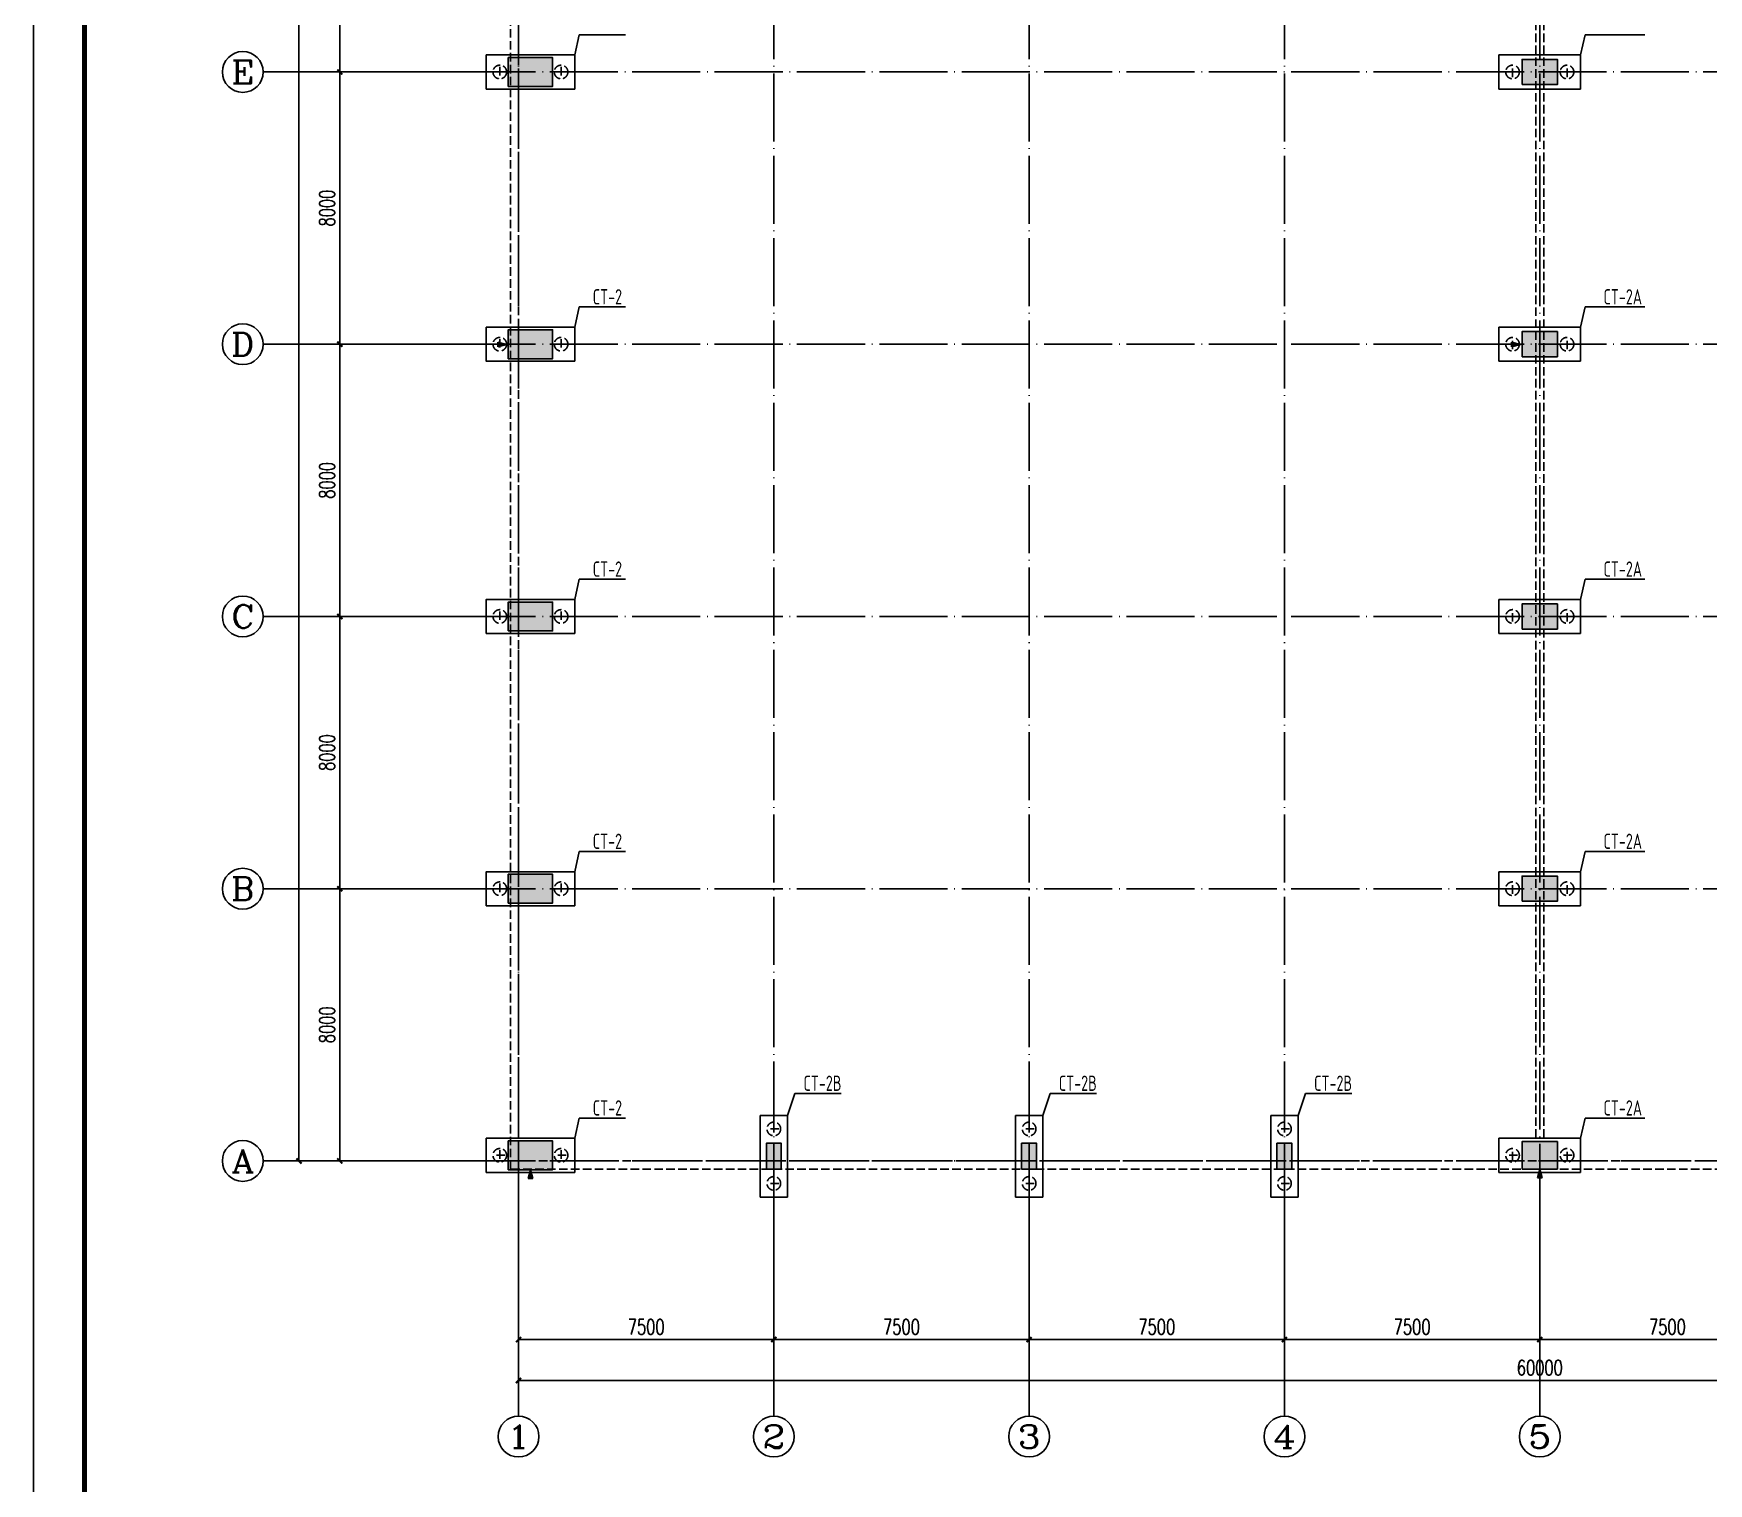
# Model space of a CAD drawing. Extents: x 14475413 to 15955882, y -732572 to -282951.
# Drawn here: x 14657709 to 14706913, y -588937 to -546326 of the extents above; entities that cross this region are included whole.
import ezdxf
from ezdxf.enums import TextEntityAlignment as Align

# ---------------------------------------------------------------- set-up
doc = ezdxf.new("R2010")
doc.units = 0
doc.header["$LTSCALE"] = 1000
doc.header["$MEASUREMENT"] = 0
for name, pattern in [('94', [0]), ('DASH', [0.35, 0.25, -0.1]), ('DOTE', [2.42, 2, -0.2, 0.02, -0.2])]:
    doc.linetypes.add(name, pattern=pattern)
for name, color, linetype in [('1', 7, 'Continuous'), ('1507', 6, 'Continuous'), ('3', 3, 'Continuous'), ('AXIS', 3, 'Continuous'), ('AXIS_TEXT', 7, 'Continuous'), ('COLU', 253, 'Continuous'), ('dim', 7, 'Continuous'), ('DOTE', 1, 'DOTE'), ('GL', 2, 'Continuous'), ('PT', 4, 'Continuous'), ('STAIR', 2, 'Continuous'), ('TK', 4, 'Continuous'), ('搅拌桩', 136, 'Continuous')]:
    doc.layers.add(name, color=color, linetype=linetype)
doc.layers.add('116', color=1, linetype='Continuous', lineweight=35)
doc.styles.add('_TCH_AXIS', font='COMPLEX', dxfattribs={"bigfont": 'GBCBIG'})
doc.styles.add('_TCH_DIM_T3', font='SIMPLEX', dxfattribs={"width": 0.705882, "bigfont": 'GBCBIG'})
doc.styles.add('COMPLEX', font='COMPLEX')
doc.styles.add('TSSD_REIN', font='tssdeng.shx', dxfattribs={"width": 0.7, "bigfont": 'tssdchn.shx'})
doc.dimstyles.new('_TCH_ARCH&&150', dxfattribs={"dimtxt": 446.25, "dimasz": 150, "dimexe": 375, "dimexo": 450, "dimgap": 150, "dimtad": 1, "dimdec": 0, "dimzin": 0, "dimdsep": 46, "dimtxsty": '_TCH_DIM_T3', "dimblk": 'ARCHTICK', "dimcen": 0.09, "dimclrt": 7, "dimazin": 2, "dimtfac": 1, "dimtdec": 0, "dimtix": 1, "dimtmove": 2, "dimatfit": 3, "dimfxl": 0, "dimtolj": 1, "dimtzin": 0, "dimarcsym": 0})

# ---------------------------------------------------------------- blocks, each defined once
blk = doc.blocks.new('A$C177878A3')
at = {"layer": '1', "linetype": '94'}
blk.add_hatch(color=6, dxfattribs=at).paths.add_polyline_path([(112, 433), (0, 0), (224, 0)])
at = {"layer": '1', "color": 6, "linetype": '94'}
for p, q in [((0, 0), (112, 433)), ((224, 0), (112, 433)), ((0, 0), (224, 0))]:
    blk.add_line(p, q, dxfattribs=at)
blk = doc.blocks.new('A$C32175502')
at = {"layer": '1', "linetype": '94'}
blk.add_blockref('A$C177878A3', (0, 0), dxfattribs=at)
blk = doc.blocks.new('A$C3C5B3CE3')
at = {"layer": '1', "linetype": '94', "rotation": 180}
blk.add_blockref('A$C32175502', (224, 433), dxfattribs=at)
blk = doc.blocks.new('A$C43EB326B')
at = {"layer": '搅拌桩'}
blk.add_blockref('A$C3C5B3CE3', (0, 0), dxfattribs=at)
blk = doc.blocks.new('A$C2BB7790D')
at = {"layer": 'dim'}
blk.add_blockref('A$C43EB326B', (0, 0), dxfattribs=at)
blk = doc.blocks.new('GeYuanFrame_62714837', base_point=(20.09, 4.53))
at = {"layer": 'TK'}
blk.add_lwpolyline([(20.09, 4.53), (20.09, 598.53), (1071.09, 598.53), (1071.09, 4.53)], close=True, dxfattribs=at)
at = {"layer": 'TK', "const_width": 1}
blk.add_lwpolyline([(45.09, 588.53), (1061.09, 588.53), (1061.09, 14.53), (45.09, 14.53)], close=True, dxfattribs=at)
blk = doc.blocks.new('_AXISO')
blk.add_circle((0, 0), 0.5)
at = {"layer": 'AXIS_TEXT', "style": 'COMPLEX', "width": 1.041667}
blk.add_attdef('A', text='', height=0.56, dxfattribs=at).set_placement((-0.25, -0.28), (0.25, -0.28), align=Align.FIT)
blk = doc.blocks.new('_ArchTick')
at = {"color": 0, "linetype": 'ByBlock', "const_width": 0.4}
blk.add_lwpolyline([(-0.5, -0.5), (0.5, 0.5)], dxfattribs=at)
blk = doc.blocks.new('*D1503')
at = {"layer": 'AXIS', "color": 0, "lineweight": -2}
for p, q in [((14670007, -483458), (14665132, -483458)), ((14665507, -579458), (14665507, -483458)), ((14670007, -579458), (14665132, -579458))]:
    blk.add_line(p, q, dxfattribs=at)
at = {"layer": 'Defpoints', "color": 0}
for p in [(14665507, -483458), (14670457, -483458), (14670457, -579458)]:
    blk.add_point(p, dxfattribs=at)
at = {"layer": 'AXIS', "color": 0, "lineweight": -2, "xscale": 150, "yscale": 150, "zscale": 150}
for p, rotation in [((14665507, -483458), 90), ((14665507, -579458), 270)]:
    blk.add_blockref('_ArchTick', p, dxfattribs=dict(at, rotation=rotation))
at = {"layer": 'AXIS', "color": 7, "insert": (14665134, -531458), "char_height": 446.2, "attachment_point": 5, "rotation": 90, "style": '_TCH_DIM_T3'}
blk.add_mtext('\\A1;96000', dxfattribs=at)
blk = doc.blocks.new('*D1504')
at = {"layer": 'AXIS', "color": 0, "lineweight": -2}
for p, q in [((14670007, -571458), (14666332, -571458)), ((14666707, -579458), (14666707, -571458)), ((14670007, -579458), (14666332, -579458))]:
    blk.add_line(p, q, dxfattribs=at)
at = {"layer": 'Defpoints', "color": 0}
for p in [(14666707, -571458), (14670457, -571458), (14670457, -579458)]:
    blk.add_point(p, dxfattribs=at)
at = {"layer": 'AXIS', "color": 0, "lineweight": -2, "xscale": 150, "yscale": 150, "zscale": 150}
for p, rotation in [((14666707, -571458), 90), ((14666707, -579458), 270)]:
    blk.add_blockref('_ArchTick', p, dxfattribs=dict(at, rotation=rotation))
at = {"layer": 'AXIS', "color": 7, "insert": (14666334, -575458), "char_height": 446.2, "attachment_point": 5, "rotation": 90, "style": '_TCH_DIM_T3'}
blk.add_mtext('\\A1;8000', dxfattribs=at)
blk = doc.blocks.new('*D1505')
at = {"layer": 'AXIS', "color": 0, "lineweight": -2}
for p, q in [((14670007, -563458), (14666332, -563458)), ((14666707, -571458), (14666707, -563458)), ((14670007, -571458), (14666332, -571458))]:
    blk.add_line(p, q, dxfattribs=at)
at = {"layer": 'Defpoints', "color": 0}
for p in [(14666707, -563458), (14670457, -563458), (14670457, -571458)]:
    blk.add_point(p, dxfattribs=at)
at = {"layer": 'AXIS', "color": 0, "lineweight": -2, "xscale": 150, "yscale": 150, "zscale": 150}
for p, rotation in [((14666707, -563458), 90), ((14666707, -571458), 270)]:
    blk.add_blockref('_ArchTick', p, dxfattribs=dict(at, rotation=rotation))
at = {"layer": 'AXIS', "color": 7, "insert": (14666334, -567458), "char_height": 446.2, "attachment_point": 5, "rotation": 90, "style": '_TCH_DIM_T3'}
blk.add_mtext('\\A1;8000', dxfattribs=at)
blk = doc.blocks.new('*D1506')
at = {"layer": 'AXIS', "color": 0, "lineweight": -2}
for p, q in [((14670007, -555458), (14666332, -555458)), ((14666707, -563458), (14666707, -555458)), ((14670007, -563458), (14666332, -563458))]:
    blk.add_line(p, q, dxfattribs=at)
at = {"layer": 'Defpoints', "color": 0}
for p in [(14666707, -555458), (14670457, -555458), (14670457, -563458)]:
    blk.add_point(p, dxfattribs=at)
at = {"layer": 'AXIS', "color": 0, "lineweight": -2, "xscale": 150, "yscale": 150, "zscale": 150}
for p, rotation in [((14666707, -555458), 90), ((14666707, -563458), 270)]:
    blk.add_blockref('_ArchTick', p, dxfattribs=dict(at, rotation=rotation))
at = {"layer": 'AXIS', "color": 7, "insert": (14666334, -559458), "char_height": 446.2, "attachment_point": 5, "rotation": 90, "style": '_TCH_DIM_T3'}
blk.add_mtext('\\A1;8000', dxfattribs=at)
blk = doc.blocks.new('*D1507')
at = {"layer": 'AXIS', "color": 0, "lineweight": -2}
for p, q in [((14670007, -547458), (14666332, -547458)), ((14666707, -555458), (14666707, -547458)), ((14670007, -555458), (14666332, -555458))]:
    blk.add_line(p, q, dxfattribs=at)
at = {"layer": 'Defpoints', "color": 0}
for p in [(14666707, -547458), (14670457, -547458), (14670457, -555458)]:
    blk.add_point(p, dxfattribs=at)
at = {"layer": 'AXIS', "color": 0, "lineweight": -2, "xscale": 150, "yscale": 150, "zscale": 150}
for p, rotation in [((14666707, -547458), 90), ((14666707, -555458), 270)]:
    blk.add_blockref('_ArchTick', p, dxfattribs=dict(at, rotation=rotation))
at = {"layer": 'AXIS', "color": 7, "insert": (14666334, -551458), "char_height": 446.2, "attachment_point": 5, "rotation": 90, "style": '_TCH_DIM_T3'}
blk.add_mtext('\\A1;8000', dxfattribs=at)
blk = doc.blocks.new('*D1508')
at = {"layer": 'AXIS', "color": 0, "lineweight": -2}
for p, q in [((14670007, -539458), (14666332, -539458)), ((14666707, -547458), (14666707, -539458)), ((14670007, -547458), (14666332, -547458))]:
    blk.add_line(p, q, dxfattribs=at)
at = {"layer": 'Defpoints', "color": 0}
for p in [(14666707, -539458), (14670457, -539458), (14670457, -547458)]:
    blk.add_point(p, dxfattribs=at)
at = {"layer": 'AXIS', "color": 0, "lineweight": -2, "xscale": 150, "yscale": 150, "zscale": 150}
for p, rotation in [((14666707, -539458), 90), ((14666707, -547458), 270)]:
    blk.add_blockref('_ArchTick', p, dxfattribs=dict(at, rotation=rotation))
at = {"layer": 'AXIS', "color": 7, "insert": (14666334, -543458), "char_height": 446.2, "attachment_point": 5, "rotation": 90, "style": '_TCH_DIM_T3'}
blk.add_mtext('\\A1;8000', dxfattribs=at)
blk = doc.blocks.new('*D1529')
at = {"layer": 'AXIS', "color": 0, "lineweight": -2}
for p, q in [((14671957, -581408), (14671957, -586283)), ((14731957, -581408), (14731957, -586283)), ((14671957, -585908), (14731957, -585908))]:
    blk.add_line(p, q, dxfattribs=at)
at = {"layer": 'Defpoints', "color": 0}
for p in [(14671957, -580958), (14731957, -580958), (14731957, -585908)]:
    blk.add_point(p, dxfattribs=at)
at = {"layer": 'AXIS', "color": 0, "lineweight": -2, "xscale": 150, "yscale": 150, "zscale": 150, "rotation": 180}
blk.add_blockref('_ArchTick', (14671957, -585908), dxfattribs=at)
at = {"layer": 'AXIS', "color": 0, "lineweight": -2, "xscale": 150, "yscale": 150, "zscale": 150}
blk.add_blockref('_ArchTick', (14731957, -585908), dxfattribs=at)
at = {"layer": 'AXIS', "color": 7, "insert": (14701957, -585535), "char_height": 446.2, "attachment_point": 5, "style": '_TCH_DIM_T3'}
blk.add_mtext('\\A1;60000', dxfattribs=at)
blk = doc.blocks.new('*D1530')
at = {"layer": 'AXIS', "color": 0, "lineweight": -2}
for p, q in [((14671957, -581408), (14671957, -585083)), ((14679457, -581408), (14679457, -585083)), ((14671957, -584708), (14679457, -584708))]:
    blk.add_line(p, q, dxfattribs=at)
at = {"layer": 'Defpoints', "color": 0}
for p in [(14671957, -580958), (14679457, -580958), (14679457, -584708)]:
    blk.add_point(p, dxfattribs=at)
at = {"layer": 'AXIS', "color": 0, "lineweight": -2, "xscale": 150, "yscale": 150, "zscale": 150, "rotation": 180}
blk.add_blockref('_ArchTick', (14671957, -584708), dxfattribs=at)
at = {"layer": 'AXIS', "color": 0, "lineweight": -2, "xscale": 150, "yscale": 150, "zscale": 150}
blk.add_blockref('_ArchTick', (14679457, -584708), dxfattribs=at)
at = {"layer": 'AXIS', "color": 7, "insert": (14675707, -584335), "char_height": 446.2, "attachment_point": 5, "style": '_TCH_DIM_T3'}
blk.add_mtext('\\A1;7500', dxfattribs=at)
blk = doc.blocks.new('*D1531')
at = {"layer": 'AXIS', "color": 0, "lineweight": -2}
for p, q in [((14679457, -581408), (14679457, -585083)), ((14686957, -581408), (14686957, -585083)), ((14679457, -584708), (14686957, -584708))]:
    blk.add_line(p, q, dxfattribs=at)
at = {"layer": 'Defpoints', "color": 0}
for p in [(14679457, -580958), (14686957, -580958), (14686957, -584708)]:
    blk.add_point(p, dxfattribs=at)
at = {"layer": 'AXIS', "color": 0, "lineweight": -2, "xscale": 150, "yscale": 150, "zscale": 150, "rotation": 180}
blk.add_blockref('_ArchTick', (14679457, -584708), dxfattribs=at)
at = {"layer": 'AXIS', "color": 0, "lineweight": -2, "xscale": 150, "yscale": 150, "zscale": 150}
blk.add_blockref('_ArchTick', (14686957, -584708), dxfattribs=at)
at = {"layer": 'AXIS', "color": 7, "insert": (14683207, -584335), "char_height": 446.2, "attachment_point": 5, "style": '_TCH_DIM_T3'}
blk.add_mtext('\\A1;7500', dxfattribs=at)
blk = doc.blocks.new('*D1532')
at = {"layer": 'AXIS', "color": 0, "lineweight": -2}
for p, q in [((14686957, -581408), (14686957, -585083)), ((14694457, -581408), (14694457, -585083)), ((14686957, -584708), (14694457, -584708))]:
    blk.add_line(p, q, dxfattribs=at)
at = {"layer": 'Defpoints', "color": 0}
for p in [(14686957, -580958), (14694457, -580958), (14694457, -584708)]:
    blk.add_point(p, dxfattribs=at)
at = {"layer": 'AXIS', "color": 0, "lineweight": -2, "xscale": 150, "yscale": 150, "zscale": 150, "rotation": 180}
blk.add_blockref('_ArchTick', (14686957, -584708), dxfattribs=at)
at = {"layer": 'AXIS', "color": 0, "lineweight": -2, "xscale": 150, "yscale": 150, "zscale": 150}
blk.add_blockref('_ArchTick', (14694457, -584708), dxfattribs=at)
at = {"layer": 'AXIS', "color": 7, "insert": (14690707, -584335), "char_height": 446.2, "attachment_point": 5, "style": '_TCH_DIM_T3'}
blk.add_mtext('\\A1;7500', dxfattribs=at)
blk = doc.blocks.new('*D1533')
at = {"layer": 'AXIS', "color": 0, "lineweight": -2}
for p, q in [((14694457, -581408), (14694457, -585083)), ((14701957, -581408), (14701957, -585083)), ((14694457, -584708), (14701957, -584708))]:
    blk.add_line(p, q, dxfattribs=at)
at = {"layer": 'Defpoints', "color": 0}
for p in [(14694457, -580958), (14701957, -580958), (14701957, -584708)]:
    blk.add_point(p, dxfattribs=at)
at = {"layer": 'AXIS', "color": 0, "lineweight": -2, "xscale": 150, "yscale": 150, "zscale": 150, "rotation": 180}
blk.add_blockref('_ArchTick', (14694457, -584708), dxfattribs=at)
at = {"layer": 'AXIS', "color": 0, "lineweight": -2, "xscale": 150, "yscale": 150, "zscale": 150}
blk.add_blockref('_ArchTick', (14701957, -584708), dxfattribs=at)
at = {"layer": 'AXIS', "color": 7, "insert": (14698207, -584335), "char_height": 446.2, "attachment_point": 5, "style": '_TCH_DIM_T3'}
blk.add_mtext('\\A1;7500', dxfattribs=at)
blk = doc.blocks.new('*D1534')
at = {"layer": 'AXIS', "color": 0, "lineweight": -2}
for p, q in [((14701957, -581408), (14701957, -585083)), ((14709457, -581408), (14709457, -585083)), ((14701957, -584708), (14709457, -584708))]:
    blk.add_line(p, q, dxfattribs=at)
at = {"layer": 'Defpoints', "color": 0}
for p in [(14701957, -580958), (14709457, -580958), (14709457, -584708)]:
    blk.add_point(p, dxfattribs=at)
at = {"layer": 'AXIS', "color": 0, "lineweight": -2, "xscale": 150, "yscale": 150, "zscale": 150, "rotation": 180}
blk.add_blockref('_ArchTick', (14701957, -584708), dxfattribs=at)
at = {"layer": 'AXIS', "color": 0, "lineweight": -2, "xscale": 150, "yscale": 150, "zscale": 150}
blk.add_blockref('_ArchTick', (14709457, -584708), dxfattribs=at)
at = {"layer": 'AXIS', "color": 7, "insert": (14705707, -584335), "char_height": 446.2, "attachment_point": 5, "style": '_TCH_DIM_T3'}
blk.add_mtext('\\A1;7500', dxfattribs=at)

msp = doc.modelspace()

# ---------------------------------------------------------------- hatches: boundary and pattern name
at = {"layer": '116', "ltscale": 0.5}
h = msp.add_hatch(dxfattribs=at)
h.set_pattern_fill('钢筋混凝土', color=256, scale=30, style=0)
h.set_pattern_definition([(45, (-113098.22, -2722.16), (-53.0330086, 53.0330086), []), (50, (-113098.22, -2722.16), (215.1780548, -18.8256405), [22.5, -247.5]), (355, (-113098.22, -2722.16), (-41.6254, 225.65764), [18, -198]), (100.4514, (-113080.29, -2723.73), (173.5528145, 206.8318626), [19.122057, -210.3426336]), (46.1842, (-113098.22, -2662.16), (320.1723146, -49.6557043), [33.75, -371.25]), (96.6356, (-113071.54, -2666.3), (280.3988117, 292.235361), [28.6830864, -315.5139]), (351.1842, (-113098.22, -2662.16), (280.3985835, 292.23558), [27, -297]), (21, (-113068.22, -2677.16), (179.0721156, -120.7856672), [22.5, -247.5]), (326, (-113068.22, -2677.16), (72.9945996, 217.5450135), [18, -198]), (71.4514, (-113053.3, -2687.23), (252.0667886, 96.759149), [19.122057, -210.3426336]), (37.5, (-113098.22, -2722.16), (3.6479566, 99.86815615), [0, -195.6, 0, -201, 0, -198.75]), (7.5, (-113098.22, -2722.16), (78.9208612, 118.3235136), [0, -114.6, 0, -191.1, 0, -75.75]), (327.5, (-113165.12, -2722.16), (160.14673085, -6.7664615), [0, -75, 0, -234, 0, -310.5]), (317.5, (-113195.12, -2722.16), (174.9558508, 30.0314947), [0, -97.5, 0, -155.4, 0, -220.5])])
h.paths.add_polyline_path([(14724236.8, -579697.9), (14724236.8, -578937.9), (14724676.8, -578937.9), (14724676.8, -579697.9)])
h.paths.add_polyline_path([(14716736.8, -579697.9), (14716736.8, -578937.9), (14717176.8, -578937.9), (14717176.8, -579697.9)])
h.paths.add_polyline_path([(14709236.8, -579697.9), (14709236.8, -578937.9), (14709676.8, -578937.9), (14709676.8, -579697.9)])
h.paths.add_polyline_path([(14694236.8, -579697.9), (14694236.8, -578937.9), (14694676.8, -578937.9), (14694676.8, -579697.9)])
h.paths.add_polyline_path([(14679236.8, -579697.9), (14679236.8, -578937.9), (14679676.8, -578937.9), (14679676.8, -579697.9)])
h.paths.add_polyline_path([(14686736.8, -579697.9), (14686736.8, -578937.9), (14687176.8, -578937.9), (14687176.8, -579697.9)])
h.paths.add_polyline_path([(14701436.8, -579697.9), (14701436.8, -578887.9), (14702476.8, -578887.9), (14702476.8, -579697.9)])
h.paths.add_polyline_path([(14730956.8, -579717.9), (14730956.8, -578867.9), (14732256.8, -578867.9), (14732256.8, -579717.9)])
h.paths.add_polyline_path([(14671656.8, -579717.9), (14671656.8, -578867.9), (14672956.8, -578867.9), (14672956.8, -579717.9)])
h.paths.add_polyline_path([(14724236.8, -483977.9), (14724236.8, -483217.9), (14724676.8, -483217.9), (14724676.8, -483977.9)])
h.paths.add_polyline_path([(14716736.8, -483977.9), (14716736.8, -483217.9), (14717176.8, -483217.9), (14717176.8, -483977.9)])
h.paths.add_polyline_path([(14709236.8, -483977.9), (14709236.8, -483217.9), (14709676.8, -483217.9), (14709676.8, -483977.9)])
h.paths.add_polyline_path([(14694236.8, -483977.9), (14694236.8, -483217.9), (14694676.8, -483217.9), (14694676.8, -483977.9)])
h.paths.add_polyline_path([(14686736.8, -483977.9), (14686736.8, -483217.9), (14687176.8, -483217.9), (14687176.8, -483977.9)])
h.paths.add_polyline_path([(14679236.8, -483977.9), (14679236.8, -483217.9), (14679676.8, -483217.9), (14679676.8, -483977.9)])
h.paths.add_polyline_path([(14701436.8, -571827.9), (14701436.8, -571087.9), (14702476.8, -571087.9), (14702476.8, -571827.9)])
h.paths.add_polyline_path([(14730956.8, -571882.9), (14730956.8, -571032.9), (14732256.8, -571032.9), (14732256.8, -571882.9)])
h.paths.add_polyline_path([(14671656.8, -571882.9), (14671656.8, -571032.9), (14672956.8, -571032.9), (14672956.8, -571882.9)])
h.paths.add_polyline_path([(14701436.8, -563827.9), (14701436.8, -563087.9), (14702476.8, -563087.9), (14702476.8, -563827.9)])
h.paths.add_polyline_path([(14730956.8, -563882.9), (14730956.8, -563032.9), (14732256.8, -563032.9), (14732256.8, -563882.9)])
h.paths.add_polyline_path([(14671656.8, -563882.9), (14671656.8, -563032.9), (14672956.8, -563032.9), (14672956.8, -563882.9)])
h.paths.add_polyline_path([(14701436.8, -555827.9), (14701436.8, -555087.9), (14702476.8, -555087.9), (14702476.8, -555827.9)])
h.paths.add_polyline_path([(14730956.8, -555882.9), (14730956.8, -555032.9), (14732256.8, -555032.9), (14732256.8, -555882.9)])
h.paths.add_polyline_path([(14671656.8, -555882.9), (14671656.8, -555032.9), (14672956.8, -555032.9), (14672956.8, -555882.9)])
h.paths.add_polyline_path([(14701436.8, -547827.9), (14701436.8, -547087.9), (14702476.8, -547087.9), (14702476.8, -547827.9)])
h.paths.add_polyline_path([(14730956.8, -547882.9), (14730956.8, -547032.9), (14732256.8, -547032.9), (14732256.8, -547882.9)])
h.paths.add_polyline_path([(14671656.8, -547882.9), (14671656.8, -547032.9), (14672956.8, -547032.9), (14672956.8, -547882.9)])
h.paths.add_polyline_path([(14701436.8, -539827.9), (14701436.8, -539087.9), (14702476.8, -539087.9), (14702476.8, -539827.9)])
h.paths.add_polyline_path([(14730956.8, -539882.9), (14730956.8, -539032.9), (14732256.8, -539032.9), (14732256.8, -539882.9)])
h.paths.add_polyline_path([(14671656.8, -539882.9), (14671656.8, -539032.9), (14672956.8, -539032.9), (14672956.8, -539882.9)])
h.paths.add_polyline_path([(14701436.8, -531827.9), (14701436.8, -531087.9), (14702476.8, -531087.9), (14702476.8, -531827.9)])
h.paths.add_polyline_path([(14730956.8, -531882.9), (14730956.8, -531032.9), (14732256.8, -531032.9), (14732256.8, -531882.9)])
h.paths.add_polyline_path([(14671656.8, -531882.9), (14671656.8, -531032.9), (14672956.8, -531032.9), (14672956.8, -531882.9)])
h.paths.add_polyline_path([(14701436.8, -523827.9), (14701436.8, -523087.9), (14702476.8, -523087.9), (14702476.8, -523827.9)])
h.paths.add_polyline_path([(14730956.8, -523882.9), (14730956.8, -523032.9), (14732256.8, -523032.9), (14732256.8, -523882.9)])
h.paths.add_polyline_path([(14671656.8, -523882.9), (14671656.8, -523032.9), (14672956.8, -523032.9), (14672956.8, -523882.9)])
h.paths.add_polyline_path([(14701436.8, -515827.9), (14701436.8, -515087.9), (14702476.8, -515087.9), (14702476.8, -515827.9)])
h.paths.add_polyline_path([(14730956.8, -515882.9), (14730956.8, -515032.9), (14732256.8, -515032.9), (14732256.8, -515882.9)])
h.paths.add_polyline_path([(14671656.8, -515882.9), (14671656.8, -515032.9), (14672956.8, -515032.9), (14672956.8, -515882.9)])
h.paths.add_polyline_path([(14701436.8, -507827.9), (14701436.8, -507087.9), (14702476.8, -507087.9), (14702476.8, -507827.9)])
h.paths.add_polyline_path([(14730956.8, -507882.9), (14730956.8, -507032.9), (14732256.8, -507032.9), (14732256.8, -507882.9)])
h.paths.add_polyline_path([(14671656.8, -507882.9), (14671656.8, -507032.9), (14672956.8, -507032.9), (14672956.8, -507882.9)])
h.paths.add_polyline_path([(14701436.8, -499827.9), (14701436.8, -499087.9), (14702476.8, -499087.9), (14702476.8, -499827.9)])
h.paths.add_polyline_path([(14730956.8, -499882.9), (14730956.8, -499032.9), (14732256.8, -499032.9), (14732256.8, -499882.9)])
h.paths.add_polyline_path([(14671656.8, -499882.9), (14671656.8, -499032.9), (14672956.8, -499032.9), (14672956.8, -499882.9)])
h.paths.add_polyline_path([(14701436.8, -484027.9), (14701436.8, -483217.9), (14702476.8, -483217.9), (14702476.8, -484027.9)])
h.paths.add_polyline_path([(14701436.8, -491827.9), (14701436.8, -491087.9), (14702476.8, -491087.9), (14702476.8, -491827.9)])
h.paths.add_polyline_path([(14730956.8, -484047.9), (14730956.8, -483197.9), (14732256.8, -483197.9), (14732256.8, -484047.9)])
h.paths.add_polyline_path([(14730956.8, -491882.9), (14730956.8, -491032.9), (14732256.8, -491032.9), (14732256.8, -491882.9)])
h.paths.add_polyline_path([(14671656.8, -484047.9), (14671656.8, -483197.9), (14672956.8, -483197.9), (14672956.8, -484047.9)])
h.paths.add_polyline_path([(14671656.8, -491882.9), (14671656.8, -491032.9), (14672956.8, -491032.9), (14672956.8, -491882.9)])

# ---------------------------------------------------------------- linework, layer by layer
at = {"layer": '1507', "color": 8, "linetype": 'DASH'}
for p, q in [((14671556.8, -547457.9), (14671256.8, -547457.9)), ((14671406.8, -547307.9), (14671406.8, -547607.9)), ((14673356.8, -547457.9), (14673056.8, -547457.9)), ((14673206.8, -547307.9), (14673206.8, -547607.9)), ((14701306.8, -547457.9), (14701006.8, -547457.9)), ((14701156.8, -547607.9), (14701156.8, -547307.9)), ((14702906.8, -547457.9), (14702606.8, -547457.9)), ((14702756.8, -547607.9), (14702756.8, -547307.9)), ((14671556.8, -555457.9), (14671256.8, -555457.9)), ((14671406.8, -555307.9), (14671406.8, -555607.9)), ((14673356.8, -555457.9), (14673056.8, -555457.9)), ((14673206.8, -555307.9), (14673206.8, -555607.9)), ((14701306.8, -555457.9), (14701006.8, -555457.9)), ((14701156.8, -555607.9), (14701156.8, -555307.9)), ((14702906.8, -555457.9), (14702606.8, -555457.9)), ((14702756.8, -555607.9), (14702756.8, -555307.9)), ((14671406.8, -563307.9), (14671406.8, -563607.9)), ((14673206.8, -563307.9), (14673206.8, -563607.9)), ((14701156.8, -563607.9), (14701156.8, -563307.9)), ((14702756.8, -563607.9), (14702756.8, -563307.9)), ((14671556.8, -563457.9), (14671256.8, -563457.9)), ((14673356.8, -563457.9), (14673056.8, -563457.9)), ((14701306.8, -563457.9), (14701006.8, -563457.9)), ((14702906.8, -563457.9), (14702606.8, -563457.9)), ((14671556.8, -571457.9), (14671256.8, -571457.9)), ((14671406.8, -571307.9), (14671406.8, -571607.9)), ((14673356.8, -571457.9), (14673056.8, -571457.9)), ((14673206.8, -571307.9), (14673206.8, -571607.9)), ((14701306.8, -571457.9), (14701006.8, -571457.9)), ((14701156.8, -571607.9), (14701156.8, -571307.9)), ((14702906.8, -571457.9), (14702606.8, -571457.9)), ((14702756.8, -571607.9), (14702756.8, -571307.9)), ((14679606.8, -578517.9), (14679306.8, -578517.9)), ((14679456.8, -578367.9), (14679456.8, -578667.9)), ((14687106.8, -578517.9), (14686806.8, -578517.9)), ((14686956.8, -578367.9), (14686956.8, -578667.9)), ((14694606.8, -578517.9), (14694306.8, -578517.9)), ((14694456.8, -578367.9), (14694456.8, -578667.9)), ((14671556.8, -579292.9), (14671256.8, -579292.9)), ((14671406.8, -579142.9), (14671406.8, -579442.9)), ((14673356.8, -579292.9), (14673056.8, -579292.9)), ((14673206.8, -579142.9), (14673206.8, -579442.9)), ((14701306.8, -579292.9), (14701006.8, -579292.9)), ((14701156.8, -579442.9), (14701156.8, -579142.9)), ((14702906.8, -579292.9), (14702606.8, -579292.9)), ((14702756.8, -579442.9), (14702756.8, -579142.9)), ((14679456.8, -579967.9), (14679456.8, -580267.9)), ((14686956.8, -579967.9), (14686956.8, -580267.9)), ((14694456.8, -579967.9), (14694456.8, -580267.9)), ((14679606.8, -580117.9), (14679306.8, -580117.9)), ((14687106.8, -580117.9), (14686806.8, -580117.9)), ((14694606.8, -580117.9), (14694306.8, -580117.9))]:
    msp.add_line(p, q, dxfattribs=at)
for centre in [(14671406.8, -547457.9), (14673206.8, -547457.9), (14701156.8, -547457.9), (14702756.8, -547457.9), (14671406.8, -555457.9), (14673206.8, -555457.9), (14701156.8, -555457.9), (14702756.8, -555457.9), (14671406.8, -563457.9), (14673206.8, -563457.9), (14701156.8, -563457.9), (14702756.8, -563457.9), (14671406.8, -571457.9), (14673206.8, -571457.9), (14701156.8, -571457.9), (14702756.8, -571457.9), (14679456.8, -578517.9), (14686956.8, -578517.9), (14694456.8, -578517.9), (14671406.8, -579292.9), (14673206.8, -579292.9), (14701156.8, -579292.9), (14702756.8, -579292.9), (14679456.8, -580117.9), (14686956.8, -580117.9), (14694456.8, -580117.9)]:
    msp.add_circle(centre, 200, dxfattribs=at)
at = {"layer": 'AXIS'}
for p, q in [((14670456.8, -547457.9), (14664456.8, -547457.9)), ((14670456.8, -555457.9), (14664456.8, -555457.9)), ((14670456.8, -563457.9), (14664456.8, -563457.9)), ((14670456.8, -571457.9), (14664456.8, -571457.9)), ((14670456.8, -579457.9), (14664456.8, -579457.9)), ((14671956.8, -580957.9), (14671956.8, -586957.9)), ((14679456.8, -580957.9), (14679456.8, -586957.9)), ((14686956.8, -580957.9), (14686956.8, -586957.9)), ((14694456.8, -580957.9), (14694456.8, -586957.9)), ((14701956.8, -580957.9), (14701956.8, -586957.9))]:
    msp.add_line(p, q, dxfattribs=at)
at = {"layer": 'COLU'}
for points in [[(14671656.8, -547882.9), (14671656.8, -547032.9), (14672956.8, -547032.9), (14672956.8, -547882.9)], [(14701436.8, -547827.9), (14701436.8, -547087.9), (14702476.8, -547087.9), (14702476.8, -547827.9)], [(14671656.8, -555882.9), (14671656.8, -555032.9), (14672956.8, -555032.9), (14672956.8, -555882.9)], [(14701436.8, -555827.9), (14701436.8, -555087.9), (14702476.8, -555087.9), (14702476.8, -555827.9)], [(14671656.8, -563882.9), (14671656.8, -563032.9), (14672956.8, -563032.9), (14672956.8, -563882.9)], [(14701436.8, -563827.9), (14701436.8, -563087.9), (14702476.8, -563087.9), (14702476.8, -563827.9)], [(14671656.8, -571882.9), (14671656.8, -571032.9), (14672956.8, -571032.9), (14672956.8, -571882.9)], [(14701436.8, -571827.9), (14701436.8, -571087.9), (14702476.8, -571087.9), (14702476.8, -571827.9)], [(14671656.8, -579717.9), (14671656.8, -578867.9), (14672956.8, -578867.9), (14672956.8, -579717.9)], [(14679236.8, -579697.9), (14679236.8, -578937.9), (14679676.8, -578937.9), (14679676.8, -579697.9)], [(14686736.8, -579697.9), (14686736.8, -578937.9), (14687176.8, -578937.9), (14687176.8, -579697.9)], [(14694236.8, -579697.9), (14694236.8, -578937.9), (14694676.8, -578937.9), (14694676.8, -579697.9)], [(14701436.8, -579697.9), (14701436.8, -578887.9), (14702476.8, -578887.9), (14702476.8, -579697.9)]]:
    msp.add_lwpolyline(points, close=True, dxfattribs=at)
at = {"layer": 'DOTE'}
for p, q in [((14671956.8, -580957.9), (14671956.8, -481957.9)), ((14679456.8, -580957.9), (14679456.8, -481957.9)), ((14686956.8, -580957.9), (14686956.8, -481957.9)), ((14694456.8, -580957.9), (14694456.8, -481957.9)), ((14701956.8, -580957.9), (14701956.8, -481957.9)), ((14670456.8, -547457.9), (14733456.8, -547457.9)), ((14670456.8, -555457.9), (14733456.8, -555457.9)), ((14670456.8, -563457.9), (14733456.8, -563457.9)), ((14670456.8, -571457.9), (14733456.8, -571457.9)), ((14670456.8, -579457.9), (14733456.8, -579457.9))]:
    msp.add_line(p, q, dxfattribs=at)
at = {"layer": 'GL'}
for p, q in [((14703156.8, -546957.9), (14700756.8, -546957.9)), ((14700756.8, -546957.9), (14700756.8, -547957.9)), ((14703156.8, -547957.9), (14703156.8, -546957.9)), ((14700756.8, -547957.9), (14703156.8, -547957.9)), ((14703156.8, -554957.9), (14700756.8, -554957.9)), ((14700756.8, -554957.9), (14700756.8, -555957.9)), ((14703156.8, -555957.9), (14703156.8, -554957.9)), ((14700756.8, -555957.9), (14703156.8, -555957.9)), ((14703156.8, -562957.9), (14700756.8, -562957.9)), ((14700756.8, -562957.9), (14700756.8, -563957.9)), ((14703156.8, -563957.9), (14703156.8, -562957.9)), ((14700756.8, -563957.9), (14703156.8, -563957.9)), ((14703156.8, -570957.9), (14700756.8, -570957.9)), ((14700756.8, -570957.9), (14700756.8, -571957.9)), ((14703156.8, -571957.9), (14703156.8, -570957.9)), ((14700756.8, -571957.9), (14703156.8, -571957.9)), ((14679856.8, -578117.9), (14679056.8, -578117.9)), ((14679056.8, -578117.9), (14679056.8, -580517.9)), ((14679856.8, -580517.9), (14679856.8, -578117.9)), ((14687356.8, -578117.9), (14686556.8, -578117.9)), ((14686556.8, -578117.9), (14686556.8, -580517.9)), ((14687356.8, -580517.9), (14687356.8, -578117.9)), ((14694856.8, -578117.9), (14694056.8, -578117.9)), ((14694056.8, -578117.9), (14694056.8, -580517.9)), ((14694856.8, -580517.9), (14694856.8, -578117.9)), ((14703156.8, -578792.9), (14700756.8, -578792.9)), ((14700756.8, -578792.9), (14700756.8, -579792.9)), ((14703156.8, -579792.9), (14703156.8, -578792.9)), ((14700756.8, -579792.9), (14703156.8, -579792.9)), ((14679056.8, -580517.9), (14679856.8, -580517.9)), ((14686556.8, -580517.9), (14687356.8, -580517.9)), ((14694056.8, -580517.9), (14694856.8, -580517.9))]:
    msp.add_line(p, q, dxfattribs=at)
for points in [[(14673606.8, -547957.9), (14671006.8, -547957.9), (14671006.8, -546957.9), (14673606.8, -546957.9), (14673606.8, -547957.9)], [(14673606.8, -555957.9), (14671006.8, -555957.9), (14671006.8, -554957.9), (14673606.8, -554957.9), (14673606.8, -555957.9)], [(14673606.8, -563957.9), (14671006.8, -563957.9), (14671006.8, -562957.9), (14673606.8, -562957.9), (14673606.8, -563957.9)], [(14673606.8, -571957.9), (14671006.8, -571957.9), (14671006.8, -570957.9), (14673606.8, -570957.9), (14673606.8, -571957.9)], [(14673606.8, -579792.9), (14671006.8, -579792.9), (14671006.8, -578792.9), (14673606.8, -578792.9), (14673606.8, -579792.9)]]:
    msp.add_lwpolyline(points, dxfattribs=at)
at = {"layer": 'PT', "linetype": 'DASH'}
for points in [[(14671716.8, -483217.9), (14732196.8, -483217.9), (14732196.8, -579697.9), (14671716.8, -579697.9)], [(14671956.8, -483457.9), (14731956.8, -483457.9), (14731956.8, -579457.9), (14671956.8, -579457.9)]]:
    msp.add_lwpolyline(points, close=True, dxfattribs=at)
for points in [[(14701836.8, -484027.9), (14701836.8, -578887.9)], [(14702076.8, -484027.9), (14702076.8, -578887.9)]]:
    msp.add_lwpolyline(points, dxfattribs=at)
at = {"layer": 'STAIR'}
for p, q in [((14673606.8, -546957.9), (14673736.4, -546362.3)), ((14675099, -546362.3), (14673736.4, -546362.3)), ((14703156.8, -546957.9), (14703286.4, -546362.3)), ((14705046.4, -546362.3), (14703286.4, -546362.3)), ((14673606.8, -554957.9), (14673736.4, -554362.3)), ((14675099, -554362.3), (14673736.4, -554362.3)), ((14703156.8, -554957.9), (14703286.4, -554362.3)), ((14705046.4, -554362.3), (14703286.4, -554362.3)), ((14673606.8, -562957.9), (14673736.4, -562362.3)), ((14675099, -562362.3), (14673736.4, -562362.3)), ((14703156.8, -562957.9), (14703286.4, -562362.3)), ((14705046.4, -562362.3), (14703286.4, -562362.3)), ((14673606.8, -570957.9), (14673736.4, -570362.3)), ((14675099, -570362.3), (14673736.4, -570362.3)), ((14703156.8, -570957.9), (14703286.4, -570362.3)), ((14705046.4, -570362.3), (14703286.4, -570362.3)), ((14679856.8, -578117.9), (14680071.4, -577472.1)), ((14681434, -577472.1), (14680071.4, -577472.1)), ((14687356.8, -578117.9), (14687571.4, -577472.1)), ((14688934, -577472.1), (14687571.4, -577472.1)), ((14694856.8, -578117.9), (14695071.4, -577472.1)), ((14696434, -577472.1), (14695071.4, -577472.1)), ((14673606.8, -578792.9), (14673736.4, -578197.3)), ((14675099, -578197.3), (14673736.4, -578197.3)), ((14703156.8, -578792.9), (14703286.4, -578197.3)), ((14705046.4, -578197.3), (14703286.4, -578197.3))]:
    msp.add_line(p, q, dxfattribs=at)

# ---------------------------------------------------------------- block references
at = {"xscale": 150, "yscale": 150, "zscale": 150, "rotation": 270}
msp.add_blockref('GeYuanFrame_62714837', (14657709.1, -466600), dxfattribs=at)
at = {"layer": '3', "yscale": 0.6000000014901161, "zscale": 0.6}
for p, xscale, rotation in [((14671606.8, -555531.8), 0.599999999627471, 90), ((14701386.8, -555531.8), 0.599999999627471, 90), ((14672239.7, -579717.9), -0.599999999627471, 180), ((14701889.7, -579697.9), -0.599999999627471, 180)]:
    msp.add_blockref('A$C2BB7790D', p, dxfattribs=dict(at, xscale=xscale, rotation=rotation))
at = {"layer": 'AXIS'}
ref = msp.add_blockref('_AXISO', (14663856.8, -547457.9), dxfattribs=dict(at, xscale=1200, yscale=1200, zscale=1200))
ref.add_attrib('A', 'E', dxfattribs={"layer": 'AXIS_TEXT', "ltscale": 0.5, "height": 678.8, "style": '_TCH_AXIS', "width": 1.3125}).set_placement((14663517.4, -547797.3), (14664196.3, -547797.3), align=Align.FIT)
ref = msp.add_blockref('_AXISO', (14663856.8, -555457.9), dxfattribs=dict(at, xscale=1200, yscale=1200, zscale=1200))
ref.add_attrib('A', 'D', dxfattribs={"layer": 'AXIS_TEXT', "ltscale": 0.5, "height": 678.8, "style": '_TCH_AXIS', "width": 1.235294}).set_placement((14663517.4, -555797.3), (14664196.3, -555797.3), align=Align.FIT)
ref = msp.add_blockref('_AXISO', (14663856.8, -563457.9), dxfattribs=dict(at, xscale=1200, yscale=1200, zscale=1200))
ref.add_attrib('A', 'C', dxfattribs={"layer": 'AXIS_TEXT', "ltscale": 0.5, "height": 678.8, "style": '_TCH_AXIS', "width": 1.4}).set_placement((14663517.4, -563797.3), (14664196.3, -563797.3), align=Align.FIT)
ref = msp.add_blockref('_AXISO', (14663856.8, -571457.9), dxfattribs=dict(at, xscale=1200, yscale=1200, zscale=1200))
ref.add_attrib('A', 'B', dxfattribs={"layer": 'AXIS_TEXT', "ltscale": 0.5, "height": 678.8, "style": '_TCH_AXIS', "width": 1.235294}).set_placement((14663517.4, -571797.3), (14664196.3, -571797.3), align=Align.FIT)
ref = msp.add_blockref('_AXISO', (14663856.8, -579457.9), dxfattribs=dict(at, xscale=1200, yscale=1200, zscale=1200))
ref.add_attrib('A', 'A', dxfattribs={"layer": 'AXIS_TEXT', "ltscale": 0.5, "height": 678.8, "style": '_TCH_AXIS', "width": 1.166667}).set_placement((14663517.4, -579797.3), (14664196.3, -579797.3), align=Align.FIT)
ref = msp.add_blockref('_AXISO', (14671956.8, -587557.9), dxfattribs=dict(at, xscale=1200, yscale=1200, zscale=1200))
ref.add_attrib('A', '1', dxfattribs={"layer": 'AXIS_TEXT', "ltscale": 0.5, "height": 678.8, "style": '_TCH_AXIS', "width": 2.333333}).set_placement((14671617.4, -587897.3), (14672296.3, -587897.3), align=Align.FIT)
ref = msp.add_blockref('_AXISO', (14679456.8, -587557.9), dxfattribs=dict(at, xscale=1200, yscale=1200, zscale=1200))
ref.add_attrib('A', '2', dxfattribs={"layer": 'AXIS_TEXT', "ltscale": 0.5, "height": 678.8, "style": '_TCH_AXIS', "width": 1.5}).set_placement((14679117.4, -587897.3), (14679796.3, -587897.3), align=Align.FIT)
ref = msp.add_blockref('_AXISO', (14686956.8, -587557.9), dxfattribs=dict(at, xscale=1200, yscale=1200, zscale=1200))
ref.add_attrib('A', '3', dxfattribs={"layer": 'AXIS_TEXT', "ltscale": 0.5, "height": 678.8, "style": '_TCH_AXIS', "width": 1.5}).set_placement((14686617.4, -587897.3), (14687296.3, -587897.3), align=Align.FIT)
ref = msp.add_blockref('_AXISO', (14694456.8, -587557.9), dxfattribs=dict(at, xscale=1200, yscale=1200, zscale=1200))
ref.add_attrib('A', '4', dxfattribs={"layer": 'AXIS_TEXT', "ltscale": 0.5, "height": 678.8, "style": '_TCH_AXIS', "width": 1.3125}).set_placement((14694117.4, -587897.3), (14694796.3, -587897.3), align=Align.FIT)
ref = msp.add_blockref('_AXISO', (14701956.8, -587557.9), dxfattribs=dict(at, xscale=1200, yscale=1200, zscale=1200))
ref.add_attrib('A', '5', dxfattribs={"layer": 'AXIS_TEXT', "ltscale": 0.5, "height": 678.8, "style": '_TCH_AXIS', "width": 1.5}).set_placement((14701617.4, -587897.3), (14702296.3, -587897.3), align=Align.FIT)

# ---------------------------------------------------------------- texts
at = {"layer": 'STAIR', "style": 'TSSD_REIN', "width": 0.7}
for s, p in [('CT-2', (14674997.9, -554289.8)), ('CT-2A', (14704960.5, -554289.8)), ('CT-2', (14674997.9, -562289.8)), ('CT-2A', (14704960.5, -562289.8)), ('CT-2', (14674997.9, -570289.8)), ('CT-2A', (14704960.5, -570289.8)), ('CT-2B', (14681444.3, -577399.5)), ('CT-2B', (14688944.3, -577399.5)), ('CT-2B', (14696444.3, -577399.5)), ('CT-2', (14674997.9, -578124.8)), ('CT-2A', (14704960.5, -578124.8))]:
    msp.add_text(s, height=450, dxfattribs=at).set_placement(p, align=Align.RIGHT)

# ---------------------------------------------------------------- dimensions: what is measured, and where the dimension line sits
at = {"layer": 'AXIS'}
for p1, p2, distance, text, picture, middle in [((14670456.8, -579457.9), (14670456.8, -483457.9), 4950, '96000', '*D1503', (14665133.7, -531457.9)), ((14670456.8, -547457.9), (14670456.8, -539457.9), 3750, '8000', '*D1508', (14666333.7, -543457.9)), ((14670456.8, -555457.9), (14670456.8, -547457.9), 3750, '8000', '*D1507', (14666333.7, -551457.9)), ((14670456.8, -563457.9), (14670456.8, -555457.9), 3750, '8000', '*D1506', (14666333.7, -559457.9)), ((14670456.8, -571457.9), (14670456.8, -563457.9), 3750, '8000', '*D1505', (14666333.7, -567457.9)), ((14670456.8, -579457.9), (14670456.8, -571457.9), 3750, '8000', '*D1504', (14666333.7, -575457.9)), ((14671956.8, -580957.9), (14731956.8, -580957.9), -4950, '60000', '*D1529', (14701956.8, -585534.8)), ((14671956.8, -580957.9), (14679456.8, -580957.9), -3750, '7500', '*D1530', (14675706.8, -584334.8)), ((14679456.8, -580957.9), (14686956.8, -580957.9), -3750, '7500', '*D1531', (14683206.8, -584334.8)), ((14686956.8, -580957.9), (14694456.8, -580957.9), -3750, '7500', '*D1532', (14690706.8, -584334.8)), ((14694456.8, -580957.9), (14701956.8, -580957.9), -3750, '7500', '*D1533', (14698206.8, -584334.8)), ((14701956.8, -580957.9), (14709456.8, -580957.9), -3750, '7500', '*D1534', (14705706.8, -584334.8))]:
    dim = msp.add_aligned_dim(p1=p1, p2=p2, distance=distance, text=text, dimstyle='_TCH_ARCH&&150', dxfattribs=at)
    dim.commit()
    dim.dimension.update_dxf_attribs({"geometry": picture, "text_midpoint": middle})

doc.saveas('drawing.dxf')
